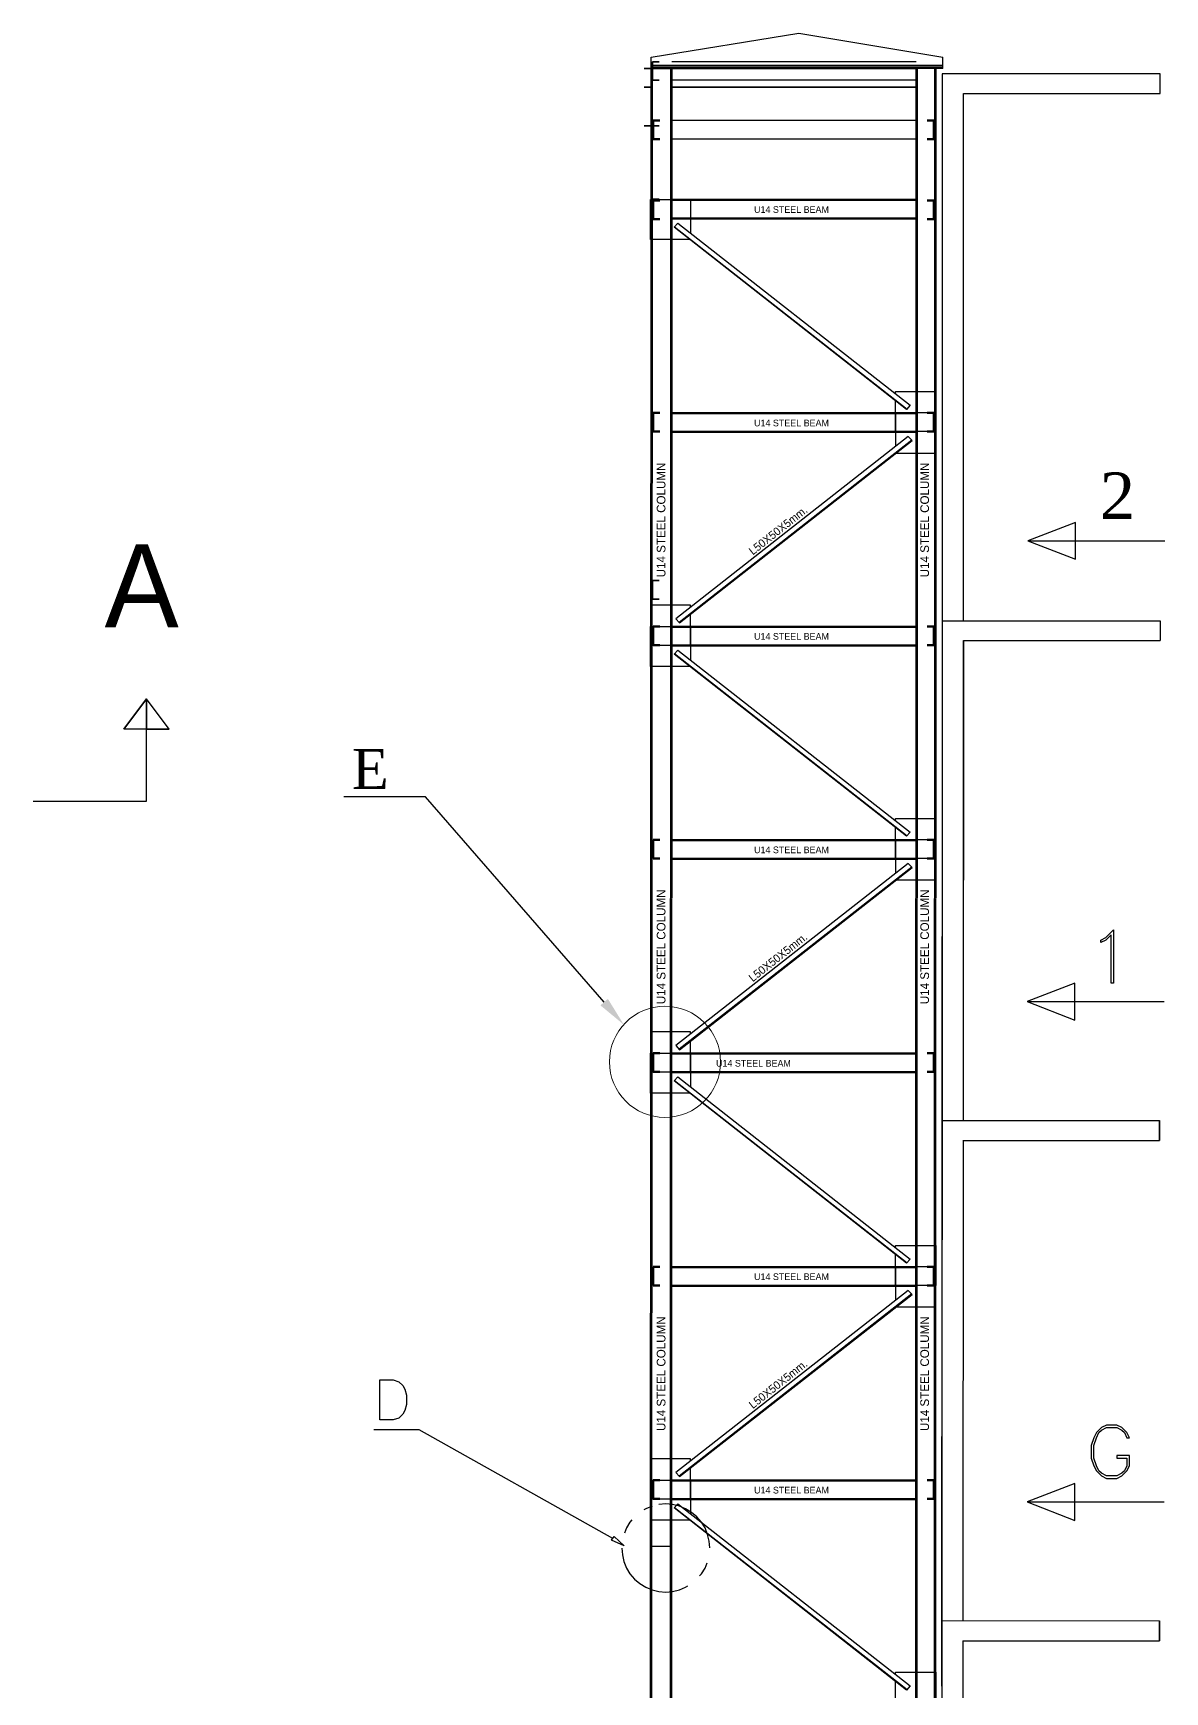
# Model space of a CAD drawing. Header units: millimetres. Extents: x -23396 to 106750, y 116 to 66281.
# Drawn here: x 77602 to 84892, y 42500 to 53186 of the extents above; entities that cross this region are included whole.
import ezdxf
from ezdxf import colors
from ezdxf.entities.mleader import LeaderData, LeaderLine
from ezdxf.math import Vec2, Vec3

# ---------------------------------------------------------------- set-up
doc = ezdxf.new("R2010")
doc.units = ezdxf.units.MM
doc.linetypes.add('CENTER', pattern=[50.8, 31.75, -6.35, 6.35, -6.35])
doc.layers.add('CL', color=2, linetype='CENTER', lineweight=0)
doc.layers.add('Wall', color=1, linetype='Continuous', lineweight=50)
doc.styles.add('nassar2', font='cent.shx', dxfattribs={"height": 60})

# ---------------------------------------------------------------- blocks, each defined once
blk = doc.blocks.new('u14 shaft')
at = {"color": 0}
for p, q in [((-17369.78, 17038.69), (-16262.03, 17218.69)), ((-16262.03, 17218.69), (-15181.33, 17038.69)), ((-17369.58, 16954.09), (-17369.58, 17038.79)), ((-15181.33, 16954.09), (-15181.33, 17038.69)), ((-17369.58, 16954.09), (-17420.38, 16954.09)), ((-17420.38, 16954.09), (-17369.58, 16954.09)), ((-17374.58, 421.79), (-17369.58, 16954.09)), ((-15181.33, 16975.24), (-17371.68, 16975.24)), ((-15181.33, 16964.64), (-17371.68, 16964.64)), ((-15181.33, 16954.09), (-17371.68, 16954.09)), ((-17369.58, 16954.09), (-17212.93, 16954.09)), ((-17369.58, 16814.44), (-17369.58, 16954.09)), ((-17369.58, 16954.09), (-17369.58, 16814.44)), ((-17364.58, 421.79), (-17359.58, 16954.09)), ((-17358.98, 16865.24), (-17358.98, 17004.94)), ((-17358.98, 17004.94), (-17308.18, 17004.94)), ((-17308.18, 17004.94), (-17358.98, 17004.94)), ((-17358.98, 17004.94), (-17358.98, 16865.24)), ((-17308.18, 17004.94), (-17358.98, 17004.94)), ((-17358.98, 17004.94), (-17358.98, 16865.24)), ((-17222.93, 16954.09), (-17227.93, 421.79)), ((-17212.93, 16954.09), (-17217.93, 421.79)), ((-15382.23, 17004.94), (-17212.93, 17004.94)), ((-17210.83, 16954.09), (-15380.13, 16954.09)), ((-15380.13, 16954.09), (-17210.83, 16954.09)), ((-15387.23, 421.79), (-15382.23, 16954.19)), ((-15219.08, 16954.19), (-15377.83, 16954.19)), ((-15377.23, 421.79), (-15372.23, 16954.19)), ((-15246.78, 421.79), (-15241.78, 16954.19)), ((-15236.78, 421.79), (-15231.78, 16954.19)), ((-13552.23, 16913.99), (-15186.33, 16913.99)), ((-15186.33, 16913.99), (-15186.33, 8173.94)), ((-13552.23, 16765.79), (-13552.23, 16913.99)), ((-17420.38, 16814.44), (-17369.58, 16814.44)), ((-17369.58, 16814.44), (-17420.38, 16814.44)), ((-17308.18, 16865.24), (-17358.98, 16865.24)), ((-17358.98, 16865.24), (-17308.18, 16865.24)), ((-17308.18, 16865.24), (-17358.98, 16865.24)), ((-15382.23, 16865.24), (-17212.93, 16865.24)), ((-17210.83, 16814.39), (-15380.13, 16814.39)), ((-15380.13, 16814.39), (-17210.83, 16814.39)), ((-15027.58, 16765.79), (-13552.23, 16765.79)), ((-15027.58, 12813.99), (-15027.58, 16765.79)), ((-17358.98, 16424.64), (-17358.98, 16564.34)), ((-17358.98, 16564.34), (-17308.18, 16564.34)), ((-17308.18, 16564.34), (-17358.98, 16564.34)), ((-17358.98, 16564.34), (-17358.98, 16424.64)), ((-17308.18, 16564.34), (-17358.98, 16564.34)), ((-17358.98, 16564.34), (-17358.98, 16424.64)), ((-15382.23, 16564.39), (-17212.93, 16564.39)), ((-17420.38, 16524.14), (-17369.58, 16524.14)), ((-17369.58, 16524.14), (-17420.38, 16524.14)), ((-17308.18, 16524.14), (-17358.98, 16524.14)), ((-17358.98, 16524.14), (-17308.18, 16524.14)), ((-17308.18, 16524.14), (-17358.98, 16524.14)), ((-15382.23, 16424.69), (-17212.93, 16424.69)), ((-17308.18, 15974.538), (-17358.98, 15974.538)), ((-17358.98, 15974.538), (-17308.18, 15974.538)), ((-17308.18, 15974.538), (-17358.98, 15974.538)), ((-15387.38, 15971.49), (-17215.98, 15971.49)), ((-15387.38, 15963.99), (-17215.98, 15963.99)), ((-15387.38, 15831.79), (-17215.98, 15831.79)), ((-15387.38, 15824.29), (-17215.98, 15824.29)), ((-15387.38, 14371.49), (-17215.98, 14371.49)), ((-15387.38, 14363.99), (-17215.98, 14363.99)), ((-15387.38, 14231.79), (-17215.98, 14231.79)), ((-15387.38, 14224.29), (-17215.98, 14224.29)), ((-14187.23, 13550.59), (-14544.98, 13412.99)), ((-14187.23, 13275.39), (-14187.23, 13550.59)), ((-14544.98, 13412.99), (-13518.38, 13412.99)), ((-14544.98, 13412.99), (-14187.23, 13275.39)), ((-17358.98, 12975.84), (-17358.98, 13115.54)), ((-17358.98, 13115.54), (-17308.18, 13115.54)), ((-17308.18, 13115.54), (-17358.98, 13115.54)), ((-17358.98, 13115.54), (-17358.98, 12975.84)), ((-17308.18, 13115.54), (-17358.98, 13115.54)), ((-17358.98, 13115.54), (-17358.98, 12975.84)), ((-17308.18, 12975.84), (-17358.98, 12975.84)), ((-17358.98, 12975.84), (-17308.18, 12975.84)), ((-17308.18, 12975.84), (-17358.98, 12975.84)), ((-15186.33, 12813.99), (-13552.23, 12813.99)), ((-13552.23, 12813.99), (-13552.23, 12665.84)), ((-15387.38, 12771.49), (-17215.98, 12771.49)), ((-15387.38, 12763.99), (-17215.98, 12763.99)), ((-15387.38, 12631.79), (-17215.98, 12631.79)), ((-15387.38, 12624.29), (-17215.98, 12624.29)), ((-15027.58, 12665.84), (-15030.028, 9067.99)), ((-15027.58, 12665.84), (-13552.23, 12665.84)), ((-15027.58, 9067.99), (-15027.58, 12665.84)), ((-15186.33, 12323.99), (-15191.33, 4827.99)), ((-15186.33, 12323.99), (-15191.33, 421.84)), ((-15387.38, 11171.49), (-17215.98, 11171.49)), ((-15387.38, 11163.99), (-17215.98, 11163.99)), ((-15387.38, 11031.79), (-17215.98, 11031.79)), ((-15387.38, 11024.29), (-17215.98, 11024.29)), ((-13959.43, 10439.54), (-13902.28, 10496.74)), ((-13921.33, 10458.64), (-13959.43, 10420.54)), ((-13921.33, 10096.69), (-13921.33, 10458.64)), ((-13902.28, 10496.74), (-13902.28, 10096.69)), ((-13997.53, 10420.54), (-13959.43, 10439.54)), ((-13959.43, 10420.54), (-13997.53, 10401.44)), ((-13997.53, 10401.44), (-13997.53, 10420.54)), ((-14192.23, 10096.69), (-14549.98, 9959.09)), ((-14192.23, 9819.44), (-14192.23, 10096.69)), ((-13902.28, 10096.69), (-13921.33, 10096.69)), ((-14549.98, 9959.09), (-13523.38, 9959.09)), ((-14549.98, 9959.09), (-14192.23, 9819.44)), ((-15387.38, 9571.49), (-17215.98, 9571.49)), ((-15387.38, 9563.99), (-17215.98, 9563.99)), ((-15387.38, 9431.79), (-17215.98, 9431.79)), ((-15387.38, 9424.29), (-17215.98, 9424.29)), ((-15186.33, 9067.99), (-13557.23, 9067.99)), ((-13557.23, 9067.99), (-13557.23, 8917.69)), ((-13557.23, 8917.69), (-13557.23, 9067.99)), ((-15030.131, 8917.69), (-15032.58, 5317.99)), ((-15032.58, 8917.69), (-13557.23, 8917.69)), ((-15027.58, 8663.94), (-15027.58, 8917.69)), ((-15387.38, 7971.49), (-17215.98, 7971.49)), ((-15387.38, 7963.99), (-17215.98, 7963.99)), ((-15387.38, 7831.79), (-17215.98, 7831.79)), ((-15387.38, 7824.29), (-17215.98, 7824.29)), ((-19402.05, 6823.941), (-19402.05, 7122.441)), ((-19402.05, 7122.441), (-19302.55, 7122.441)), ((-19302.55, 7122.441), (-19260.2, 7109.691)), ((-19260.2, 7109.691), (-19230.6, 7080.091)), ((-19230.6, 7080.091), (-19215.75, 7052.591)), ((-19215.75, 7052.591), (-19203.05, 7008.141)), ((-19203.05, 7008.141), (-19203.05, 6938.241)), ((-19230.6, 6866.241), (-19260.2, 6836.641)), ((-19215.75, 6893.841), (-19230.6, 6866.241)), ((-19203.05, 6938.241), (-19215.75, 6893.841)), ((-19107.8, 6749.891), (-19448.6, 6749.891)), ((-19302.55, 6823.941), (-19402.05, 6823.941)), ((-19260.2, 6836.641), (-19302.55, 6823.941)), ((-17656.85, 5934.991), (-19107.8, 6749.891)), ((-14031.38, 6727.74), (-14050.43, 6689.64)), ((-13993.28, 6765.84), (-14031.38, 6727.74)), ((-14031.38, 6689.64), (-14012.33, 6727.74)), ((-14012.33, 6727.74), (-13993.28, 6746.74)), ((-13955.18, 6784.84), (-13993.28, 6765.84)), ((-13993.28, 6746.74), (-13955.18, 6765.84)), ((-13878.98, 6784.84), (-13955.18, 6784.84)), ((-13955.18, 6765.84), (-13878.98, 6765.84)), ((-13840.88, 6765.84), (-13878.98, 6784.84)), ((-13878.98, 6765.84), (-13840.88, 6746.74)), ((-13802.78, 6727.74), (-13840.88, 6765.84)), ((-13840.88, 6746.74), (-13821.83, 6727.74)), ((-13821.83, 6727.74), (-13802.78, 6689.64)), ((-13783.73, 6689.64), (-13802.78, 6727.74)), ((-14050.43, 6689.64), (-14069.48, 6632.44)), ((-14069.48, 6632.44), (-14069.48, 6537.19)), ((-14050.43, 6632.44), (-14031.38, 6689.64)), ((-14050.43, 6537.19), (-14050.43, 6632.44)), ((-13802.78, 6689.64), (-13783.73, 6689.64)), ((-14069.48, 6537.19), (-14050.43, 6480.04)), ((-14031.38, 6480.04), (-14050.43, 6537.19)), ((-14050.43, 6480.04), (-14031.38, 6441.94)), ((-14012.33, 6441.94), (-14031.38, 6480.04)), ((-13878.98, 6556.24), (-13878.98, 6537.19)), ((-13783.73, 6556.24), (-13878.98, 6556.24)), ((-13878.98, 6537.19), (-13802.78, 6537.19)), ((-13802.78, 6480.04), (-13821.83, 6441.94)), ((-13802.78, 6537.19), (-13802.78, 6480.04)), ((-13802.78, 6441.94), (-13783.73, 6480.04)), ((-13783.73, 6480.04), (-13783.73, 6556.24)), ((-15387.38, 6371.49), (-17215.98, 6371.49)), ((-15387.38, 6363.99), (-17215.98, 6363.99)), ((-14192.23, 6346.69), (-14549.98, 6209.09)), ((-14192.23, 6069.44), (-14192.23, 6346.69)), ((-14031.38, 6441.94), (-13993.28, 6403.79)), ((-13993.28, 6422.89), (-14012.33, 6441.94)), ((-13955.18, 6403.79), (-13993.28, 6422.89)), ((-13993.28, 6403.79), (-13955.18, 6384.79)), ((-13878.98, 6403.79), (-13955.18, 6403.79)), ((-13955.18, 6384.79), (-13878.98, 6384.79)), ((-13840.88, 6422.89), (-13878.98, 6403.79)), ((-13878.98, 6384.79), (-13840.88, 6403.79)), ((-13821.83, 6441.94), (-13840.88, 6422.89)), ((-13840.88, 6403.79), (-13802.78, 6441.94)), ((-15387.38, 6231.79), (-17215.98, 6231.79)), ((-15387.38, 6224.29), (-17215.98, 6224.29)), ((-17409.2, 6157.191), (-17424.05, 6148.741)), ((-17362.65, 6176.291), (-17409.2, 6157.191)), ((-17258.95, 6193.141), (-17311.85, 6188.941)), ((-17208.15, 6188.941), (-17258.95, 6193.141)), ((-17157.35, 6176.291), (-17208.15, 6188.941)), ((-17110.75, 6157.191), (-17157.35, 6176.291)), ((-17066.3, 6129.691), (-17110.75, 6157.191)), ((-17026.1, 6095.791), (-17066.3, 6129.691)), ((-16992.25, 6057.691), (-17026.1, 6095.791)), ((-14549.98, 6209.09), (-13523.38, 6209.09)), ((-14549.98, 6209.09), (-14192.23, 6069.44)), ((-17553.15, 6013.241), (-17570.1, 5975.141)), ((-17527.75, 6057.691), (-17553.15, 6013.241)), ((-17512.95, 6074.641), (-17527.75, 6057.691)), ((-16964.7, 6013.241), (-16992.25, 6057.691)), ((-16945.65, 5964.591), (-16964.7, 6013.241)), ((-17665.35, 5922.241), (-17646.3, 5949.791)), ((-17572.2, 5879.941), (-17665.35, 5922.241)), ((-17572.2, 5879.941), (-17665.35, 5922.241)), ((-17646.3, 5949.791), (-17572.2, 5879.941)), ((-17646.3, 5949.791), (-17572.2, 5879.941)), ((-17589.15, 5860.841), (-17584.9, 5812.191)), ((-17376.68, 5877.79), (-17217.93, 5877.79)), ((-16932.95, 5913.741), (-16945.65, 5964.591)), ((-16928.75, 5862.991), (-16932.95, 5913.741)), ((-17584.9, 5812.191), (-17574.3, 5761.441)), ((-17574.3, 5761.441), (-17553.15, 5712.691)), ((-16964.7, 5712.691), (-16949.9, 5752.941)), ((-17553.15, 5712.691), (-17527.75, 5668.241)), ((-17527.75, 5668.241), (-17493.9, 5630.141)), ((-17493.9, 5630.141), (-17453.65, 5596.241)), ((-17453.65, 5596.241), (-17409.2, 5568.791)), ((-17007.05, 5653.441), (-16992.25, 5668.241)), ((-16992.25, 5668.241), (-16964.7, 5712.691)), ((-17409.2, 5568.791), (-17362.65, 5549.741)), ((-17362.65, 5549.741), (-17311.85, 5536.991)), ((-17311.85, 5536.991), (-17258.95, 5532.791)), ((-17258.95, 5532.791), (-17208.15, 5536.991)), ((-17208.15, 5536.991), (-17157.35, 5549.741)), ((-17157.35, 5549.741), (-17110.75, 5568.791)), ((-17110.75, 5568.791), (-17093.85, 5579.391)), ((-15189.273, 5318.676), (-13557.23, 5317.99)), ((-13557.23, 5317.99), (-13557.23, 5167.69)), ((-13557.23, 5167.69), (-13557.23, 5317.99)), ((-15032.58, 5167.69), (-15032.58, 1567.99)), ((-15032.58, 5167.69), (-13557.23, 5167.69))]:
    blk.add_line(p, q, dxfattribs=at)
at = {"linetype": 'Continuous'}
for p, q in [((-17194.748, 15767.38), (-15451.113, 14401.088)), ((-15426.256, 14429.316), (-15453.875, 14397.951)), ((-15415.077, 14167.278), (-17158.712, 12801.19)), ((-17183.569, 12829.418), (-17155.95, 12798.053)), ((-17194.748, 12567.38), (-15451.113, 11201.088)), ((-15426.256, 11229.316), (-15453.875, 11197.951)), ((-15415.077, 10967.278), (-17158.712, 9601.19)), ((-17183.569, 9629.418), (-17155.95, 9598.053)), ((-17194.748, 9367.38), (-15451.113, 8001.088)), ((-15426.256, 8029.316), (-15453.875, 7997.951)), ((-15415.077, 7767.278), (-17158.712, 6401.19)), ((-17183.569, 6429.418), (-17155.95, 6398.053)), ((-17194.748, 6167.38), (-15451.113, 4801.088)), ((-15426.256, 4829.316), (-15453.875, 4797.951))]:
    blk.add_line(p, q, dxfattribs=at)
for points in [[(-17079.238, 15671.592), (-17373.57, 15671.592), (-17373.57, 15971.592), (-17073.57, 15971.592), (-17073.57, 15719.904)], [(-15453.875, 14397.951), (-17197.654, 15764.383), (-17168.598, 15794.354), (-15426.256, 14429.316)], [(-15536.207, 14515.457), (-15536.207, 14531.79), (-15236.207, 14531.79), (-15236.207, 14231.79), (-15536.207, 14231.79), (-15536.207, 14462.467)], [(-15530.605, 14071.49), (-15236.255, 14071.49), (-15236.255, 14371.49), (-15536.255, 14371.49), (-15536.255, 14119.813)], [(-17155.95, 12798.053), (-15412.171, 14164.281), (-15441.227, 14194.252), (-17183.569, 12829.418)], [(-17073.619, 12915.546), (-17073.619, 12931.892), (-17373.619, 12931.892), (-17373.619, 12631.892), (-17073.619, 12631.892), (-17073.619, 12862.559)], [(-17079.238, 12471.592), (-17373.57, 12471.592), (-17373.57, 12771.592), (-17073.57, 12771.592), (-17073.57, 12519.904)], [(-15453.875, 11197.951), (-17197.654, 12564.383), (-17168.598, 12594.354), (-15426.256, 11229.316)], [(-15536.207, 11315.457), (-15536.207, 11331.79), (-15236.207, 11331.79), (-15236.207, 11031.79), (-15536.207, 11031.79), (-15536.207, 11262.467)], [(-15530.605, 10871.49), (-15236.255, 10871.49), (-15236.255, 11171.49), (-15536.255, 11171.49), (-15536.255, 10919.813)], [(-17155.95, 9598.053), (-15412.171, 10964.281), (-15441.227, 10994.252), (-17183.569, 9629.418)], [(-17073.619, 9715.546), (-17073.619, 9731.892), (-17373.619, 9731.892), (-17373.619, 9431.892), (-17073.619, 9431.892), (-17073.619, 9662.559)], [(-17079.238, 9271.592), (-17373.57, 9271.592), (-17373.57, 9571.592), (-17073.57, 9571.592), (-17073.57, 9319.904)], [(-15453.875, 7997.951), (-17197.654, 9364.383), (-17168.598, 9394.354), (-15426.256, 8029.316)], [(-15536.207, 8115.457), (-15536.207, 8131.79), (-15236.207, 8131.79), (-15236.207, 7831.79), (-15536.207, 7831.79), (-15536.207, 8062.467)], [(-15530.605, 7671.49), (-15236.255, 7671.49), (-15236.255, 7971.49), (-15536.255, 7971.49), (-15536.255, 7719.813)], [(-17155.95, 6398.053), (-15412.171, 7764.281), (-15441.227, 7794.252), (-17183.569, 6429.418)], [(-17073.619, 6515.546), (-17073.619, 6531.892), (-17373.619, 6531.892), (-17373.619, 6231.892), (-17073.619, 6231.892), (-17073.619, 6462.559)], [(-17079.238, 6071.592), (-17373.57, 6071.592), (-17373.57, 6371.592), (-17073.57, 6371.592), (-17073.57, 6119.904)], [(-15453.875, 4797.951), (-17197.654, 6164.383), (-17168.598, 6194.354), (-15426.256, 4829.316)], [(-15536.207, 4915.457), (-15536.207, 4931.79), (-15236.207, 4931.79), (-15236.207, 4631.79), (-15536.207, 4631.79), (-15536.207, 4862.467)]]:
    blk.add_lwpolyline(points, dxfattribs=at)
at = {"layer": 'CL', "linetype": 'Continuous'}
blk.add_circle((-17265.447, 9507.512), 416.449, dxfattribs=at)
at = {"layer": 'Wall'}
for p, q in [((-17354.18, 16424.64), (-17354.18, 16564.34)), ((-17354.18, 16564.34), (-17303.38, 16564.34)), ((-17303.38, 16564.34), (-17354.18, 16564.34)), ((-17354.18, 16564.34), (-17354.18, 16424.64)), ((-17303.38, 16564.34), (-17354.18, 16564.34)), ((-17354.18, 16564.34), (-17354.18, 16424.64)), ((-15249.18, 16564.34), (-15299.98, 16564.34)), ((-15299.98, 16564.34), (-15249.18, 16564.34)), ((-15299.98, 16564.34), (-15249.18, 16564.34)), ((-15249.18, 16424.64), (-15249.18, 16564.34)), ((-15249.18, 16564.34), (-15249.18, 16424.64)), ((-15249.18, 16564.34), (-15249.18, 16424.64)), ((-17303.38, 16424.64), (-17354.18, 16424.64)), ((-17354.18, 16424.64), (-17303.38, 16424.64)), ((-17303.38, 16424.64), (-17354.18, 16424.64)), ((-15299.98, 16424.64), (-15249.18, 16424.64)), ((-15249.18, 16424.64), (-15299.98, 16424.64)), ((-15299.98, 16424.64), (-15249.18, 16424.64)), ((-17354.18, 15824.64), (-17354.18, 15964.34)), ((-17354.18, 15964.34), (-17303.38, 15964.34)), ((-17303.38, 15964.34), (-17354.18, 15964.34)), ((-17354.18, 15964.34), (-17354.18, 15824.64)), ((-17303.38, 15964.34), (-17354.18, 15964.34)), ((-17354.18, 15964.34), (-17354.18, 15824.64)), ((-15249.18, 15964.34), (-15299.98, 15964.34)), ((-15299.98, 15964.34), (-15249.18, 15964.34)), ((-15299.98, 15964.34), (-15249.18, 15964.34)), ((-15249.18, 15824.64), (-15249.18, 15964.34)), ((-15249.18, 15964.34), (-15249.18, 15824.64)), ((-15249.18, 15964.34), (-15249.18, 15824.64)), ((-17303.38, 15824.64), (-17354.18, 15824.64)), ((-17354.18, 15824.64), (-17303.38, 15824.64)), ((-17303.38, 15824.64), (-17354.18, 15824.64)), ((-15299.98, 15824.64), (-15249.18, 15824.64)), ((-15249.18, 15824.64), (-15299.98, 15824.64)), ((-15299.98, 15824.64), (-15249.18, 15824.64)), ((-17354.18, 14231.79), (-17354.18, 14371.49)), ((-17354.18, 14371.49), (-17303.38, 14371.49)), ((-17303.38, 14371.49), (-17354.18, 14371.49)), ((-17354.18, 14371.49), (-17354.18, 14231.79)), ((-17303.38, 14371.49), (-17354.18, 14371.49)), ((-17354.18, 14371.49), (-17354.18, 14231.79)), ((-15249.18, 14371.49), (-15299.98, 14371.49)), ((-15299.98, 14371.49), (-15249.18, 14371.49)), ((-15299.98, 14371.49), (-15249.18, 14371.49)), ((-15249.18, 14231.79), (-15249.18, 14371.49)), ((-15249.18, 14371.49), (-15249.18, 14231.79)), ((-15249.18, 14371.49), (-15249.18, 14231.79)), ((-17303.38, 14231.79), (-17354.18, 14231.79)), ((-17354.18, 14231.79), (-17303.38, 14231.79)), ((-17303.38, 14231.79), (-17354.18, 14231.79)), ((-15299.98, 14231.79), (-15249.18, 14231.79)), ((-15249.18, 14231.79), (-15299.98, 14231.79)), ((-15299.98, 14231.79), (-15249.18, 14231.79)), ((-17354.18, 12631.79), (-17354.18, 12771.49)), ((-17354.18, 12771.49), (-17303.38, 12771.49)), ((-17303.38, 12771.49), (-17354.18, 12771.49)), ((-17354.18, 12771.49), (-17354.18, 12631.79)), ((-17303.38, 12771.49), (-17354.18, 12771.49)), ((-17354.18, 12771.49), (-17354.18, 12631.79)), ((-15249.18, 12771.49), (-15299.98, 12771.49)), ((-15299.98, 12771.49), (-15249.18, 12771.49)), ((-15299.98, 12771.49), (-15249.18, 12771.49)), ((-15249.18, 12631.79), (-15249.18, 12771.49)), ((-15249.18, 12771.49), (-15249.18, 12631.79)), ((-15249.18, 12771.49), (-15249.18, 12631.79)), ((-17303.38, 12631.79), (-17354.18, 12631.79)), ((-17354.18, 12631.79), (-17303.38, 12631.79)), ((-17303.38, 12631.79), (-17354.18, 12631.79)), ((-15299.98, 12631.79), (-15249.18, 12631.79)), ((-15249.18, 12631.79), (-15299.98, 12631.79)), ((-15299.98, 12631.79), (-15249.18, 12631.79)), ((-17354.18, 11031.79), (-17354.18, 11171.49)), ((-17354.18, 11171.49), (-17303.38, 11171.49)), ((-17303.38, 11171.49), (-17354.18, 11171.49)), ((-17354.18, 11171.49), (-17354.18, 11031.79)), ((-17303.38, 11171.49), (-17354.18, 11171.49)), ((-17354.18, 11171.49), (-17354.18, 11031.79)), ((-15249.18, 11171.49), (-15299.98, 11171.49)), ((-15299.98, 11171.49), (-15249.18, 11171.49)), ((-15299.98, 11171.49), (-15249.18, 11171.49)), ((-15249.18, 11031.79), (-15249.18, 11171.49)), ((-15249.18, 11171.49), (-15249.18, 11031.79)), ((-15249.18, 11171.49), (-15249.18, 11031.79)), ((-17303.38, 11031.79), (-17354.18, 11031.79)), ((-17354.18, 11031.79), (-17303.38, 11031.79)), ((-17303.38, 11031.79), (-17354.18, 11031.79)), ((-15299.98, 11031.79), (-15249.18, 11031.79)), ((-15249.18, 11031.79), (-15299.98, 11031.79)), ((-15299.98, 11031.79), (-15249.18, 11031.79)), ((-17354.18, 9431.79), (-17354.18, 9571.49)), ((-17354.18, 9571.49), (-17303.38, 9571.49)), ((-17303.38, 9571.49), (-17354.18, 9571.49)), ((-17354.18, 9571.49), (-17354.18, 9431.79)), ((-17303.38, 9571.49), (-17354.18, 9571.49)), ((-17354.18, 9571.49), (-17354.18, 9431.79)), ((-15249.18, 9571.49), (-15299.98, 9571.49)), ((-15299.98, 9571.49), (-15249.18, 9571.49)), ((-15299.98, 9571.49), (-15249.18, 9571.49)), ((-15249.18, 9431.79), (-15249.18, 9571.49)), ((-15249.18, 9571.49), (-15249.18, 9431.79)), ((-15249.18, 9571.49), (-15249.18, 9431.79)), ((-17303.38, 9431.79), (-17354.18, 9431.79)), ((-17354.18, 9431.79), (-17303.38, 9431.79)), ((-17303.38, 9431.79), (-17354.18, 9431.79)), ((-15299.98, 9431.79), (-15249.18, 9431.79)), ((-15249.18, 9431.79), (-15299.98, 9431.79)), ((-15299.98, 9431.79), (-15249.18, 9431.79)), ((-17354.18, 7831.79), (-17354.18, 7971.49)), ((-17354.18, 7971.49), (-17303.38, 7971.49)), ((-17303.38, 7971.49), (-17354.18, 7971.49)), ((-17354.18, 7971.49), (-17354.18, 7831.79)), ((-17303.38, 7971.49), (-17354.18, 7971.49)), ((-17354.18, 7971.49), (-17354.18, 7831.79)), ((-15249.18, 7971.49), (-15299.98, 7971.49)), ((-15299.98, 7971.49), (-15249.18, 7971.49)), ((-15299.98, 7971.49), (-15249.18, 7971.49)), ((-15249.18, 7831.79), (-15249.18, 7971.49)), ((-15249.18, 7971.49), (-15249.18, 7831.79)), ((-15249.18, 7971.49), (-15249.18, 7831.79)), ((-17303.38, 7831.79), (-17354.18, 7831.79)), ((-17354.18, 7831.79), (-17303.38, 7831.79)), ((-17303.38, 7831.79), (-17354.18, 7831.79)), ((-15299.98, 7831.79), (-15249.18, 7831.79)), ((-15249.18, 7831.79), (-15299.98, 7831.79)), ((-15299.98, 7831.79), (-15249.18, 7831.79)), ((-17354.18, 6231.79), (-17354.18, 6371.49)), ((-17354.18, 6371.49), (-17303.38, 6371.49)), ((-17303.38, 6371.49), (-17354.18, 6371.49)), ((-17354.18, 6371.49), (-17354.18, 6231.79)), ((-17303.38, 6371.49), (-17354.18, 6371.49)), ((-17354.18, 6371.49), (-17354.18, 6231.79)), ((-15249.18, 6371.49), (-15299.98, 6371.49)), ((-15299.98, 6371.49), (-15249.18, 6371.49)), ((-15299.98, 6371.49), (-15249.18, 6371.49)), ((-15249.18, 6231.79), (-15249.18, 6371.49)), ((-15249.18, 6371.49), (-15249.18, 6231.79)), ((-15249.18, 6371.49), (-15249.18, 6231.79)), ((-17303.38, 6231.79), (-17354.18, 6231.79)), ((-17354.18, 6231.79), (-17303.38, 6231.79)), ((-17303.38, 6231.79), (-17354.18, 6231.79)), ((-15299.98, 6231.79), (-15249.18, 6231.79)), ((-15249.18, 6231.79), (-15299.98, 6231.79)), ((-15299.98, 6231.79), (-15249.18, 6231.79))]:
    blk.add_line(p, q, dxfattribs=at)
at = {"linetype": 'Continuous', "char_height": 50, "attachment_point": 1}
for insert in [(-16597.542, 15921.564), (-16597.542, 14321.564), (-16597.542, 12721.564), (-16597.542, 11121.564), (-16882.705, 9521.564), (-16597.542, 7921.564), (-16597.542, 6321.564)]:
    blk.add_mtext_dynamic_manual_height_columns('U14 STEEL BEAM', width=8751.77116, gutter_width=2683.265, heights=[0], dxfattribs=dict(at, insert=insert))
at = {"linetype": 'Continuous', "attachment_point": 1}
for s, insert, char_height, rotation in [('U14 STEEL COLUMN', (-17327.04, 13139.573), 65, 90), ('U14 STEEL COLUMN', (-15351.236, 13139.573), 65, 90), ('L50X50X5mm.', (-16644.215, 13350.06), 60, 38.3536696), ('U14 STEEL COLUMN', (-17327.04, 9939.573), 65, 90), ('U14 STEEL COLUMN', (-15351.236, 9939.573), 65, 90), ('L50X50X5mm.', (-16645.115, 10150.06), 60, 38.3536696), ('U14 STEEL COLUMN', (-17327.04, 6739.573), 65, 90), ('U14 STEEL COLUMN', (-15351.236, 6739.573), 65, 90), ('L50X50X5mm.', (-16644.215, 6950.06), 60, 38.3536696)]:
    blk.add_mtext_dynamic_manual_height_columns(s, width=8751.77116, gutter_width=2683.265, heights=[0], dxfattribs=dict(at, insert=insert, char_height=char_height, rotation=rotation))
at = {"insert": (-14005.734, 13925.927), "char_height": 350, "attachment_point": 1, "style": 'nassar2'}
blk.add_mtext_dynamic_manual_height_columns('{\\fBook Antiqua|b0|i0|c0|p18;2}', width=522.59586, gutter_width=250, heights=[0], dxfattribs=at)
at = {"linetype": 'Continuous'}
ml = blk.add_multileader_mtext('Standard', dxfattribs=at)
ml.set_content('E ', color=256, style='nassar2')
ml.set_leader_properties()
ml.build(insert=Vec2(0, 0))
ml.multileader.update_dxf_attribs({"text_left_attachment_type": 6, "text_right_attachment_type": 6, "dogleg_length": 0.36, "arrow_head_size": 225})
ctx = ml.context
ctx.base_point, ctx.char_height, ctx.arrow_head_size, ctx.landing_gap_size, ctx.plane_origin = Vec3(-19591.759, 11493.216), 300, 225, 0.45, Vec3(-17573.505, 10275.356)
ctx.left_attachment, ctx.right_attachment, ctx.text_align_type = 6, 6, 2
notes = []
notes.append((ctx, [(0, (1, 1, 0), (-19060.228, 11493.216), (-1, 0), 275.631, [(0, [(-17573.505, 9785.356)], 0, [])])]))
ctx.mtext.insert, ctx.mtext.alignment, ctx.mtext.flow_direction = Vec3(-19336.309, 11853.216), 3, 5
for ctx, leaders in notes:
    for number, flags, end, landing, length, lines in leaders:
        leader = LeaderData()
        leader.index, (leader.has_last_leader_line, leader.has_dogleg_vector, leader.attachment_direction) = number, flags
        leader.last_leader_point, leader.dogleg_vector, leader.dogleg_length = Vec3(end), Vec3(landing), length
        for number, points, colour, breaks in lines:
            line = LeaderLine()
            line.index, line.vertices, line.color, line.breaks = number, Vec3.list(points), colors.encode_raw_color(colour), breaks
            leader.lines.append(line)
        ctx.leaders.append(leader)
blk = doc.blocks.new('upn st')
at = {"color": 0}
for p, q in [((3286.65, -3439.929), (3315.86, -3400.559)), ((3315.86, -3400.559), (3286.65, -3439.929)), ((3345.07, -3439.929), (3315.86, -3400.559)), ((3315.86, -3400.559), (3315.86, -3439.929)), ((3315.86, -3400.559), (3315.86, -3439.929)), ((3345.07, -3439.929), (3315.86, -3400.559)), ((3315.86, -3400.559), (3315.86, -3439.929)), ((3315.86, -3400.559), (3315.86, -3439.929)), ((3315.86, -3532.639), (3315.86, -3400.559)), ((3345.07, -3439.929), (3315.86, -3400.559)), ((3315.86, -3439.929), (3286.65, -3439.929)), ((3315.86, -3439.929), (3286.65, -3439.929)), ((3345.07, -3439.929), (3286.65, -3439.929)), ((3315.86, -3439.929), (3345.07, -3439.929)), ((3315.86, -3439.929), (3345.07, -3439.929)), ((3169.81, -3532.639), (3315.86, -3532.639))]:
    blk.add_line(p, q, dxfattribs=at)
at = {"linetype": 'Continuous', "xscale": 0.171875, "yscale": 0.171875, "zscale": 0.171875}
blk.add_blockref('u14 shaft', (6951.345, -5502.442), dxfattribs=at)
at = {"linetype": 'Continuous', "insert": (3261.742, -3201.396), "char_height": 107.331, "attachment_point": 1}
blk.add_mtext_dynamic_manual_height_columns('A', width=211.84064, gutter_width=536.653, heights=[0], dxfattribs=at)

msp = doc.modelspace()

# ---------------------------------------------------------------- block references
at = {"xscale": 5, "yscale": 5, "zscale": 5}
msp.add_blockref('upn st', (61752.657, 65900.837), dxfattribs=at)

doc.saveas('drawing.dxf')
